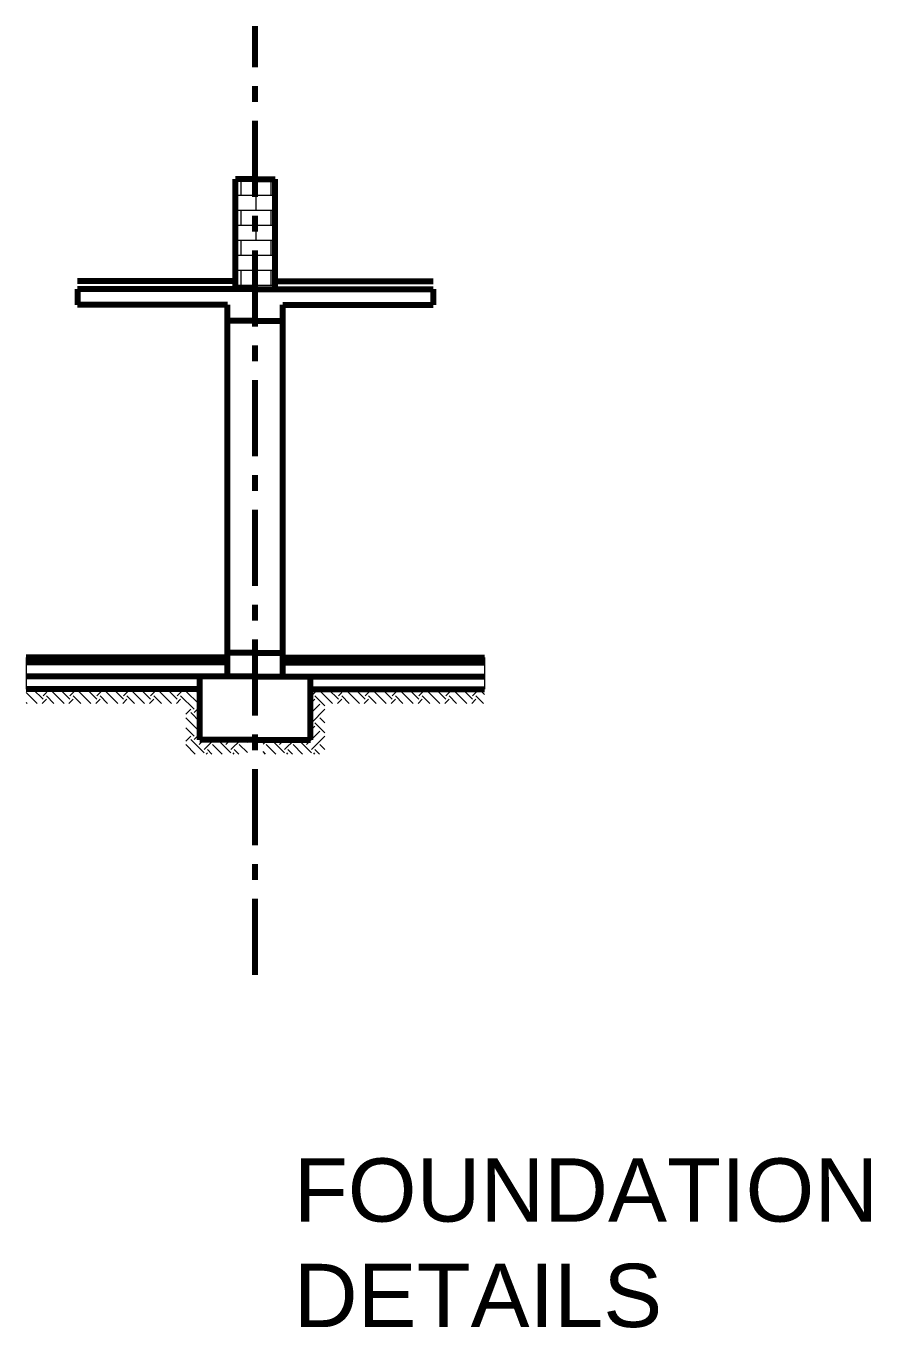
# Model space of a CAD drawing. Header units: inches. Extents: x 12.8 to 66.6, y 2.1 to 46.7.
# Drawn here: x 25.58 to 30.92, y 32 to 40.24 of the extents above; entities that cross this region are included whole.
import ezdxf

# ---------------------------------------------------------------- set-up
doc = ezdxf.new("R2010")
doc.units = ezdxf.units.IN
doc.header["$MEASUREMENT"] = 0
doc.linetypes.add('ACAD_ISO10W100', pattern=[18, 12, -3, 0, -3])
for name, color, linetype, lineweight in [('axis', 61, 'ACAD_ISO10W100', 80), ('cote', 252, 'Continuous', 20), ('hatch', 9, 'Continuous', 20), ('medium lines', 92, 'Continuous', 80), ('thick lines', 180, 'Continuous', 80)]:
    doc.layers.add(name, color=color, linetype=linetype, lineweight=lineweight)
doc.styles.get("Standard").update_dxf_attribs({"font": 'arial.ttf'})
pattern_1 = [(45, (2.0943, 31.7569), (0, 0.16970563), [0.12, -0.12]), (45, (2.06248, 31.78872), (0, 0.16970563), [0.12, -0.12]), (45, (2.03066, 31.82054), (0, 0.16970563), [0.12, -0.12]), (135, (2.03066, 31.84175), (-0.16970563, 1e-17), [0.12, -0.12]), (135, (2.06248, 31.87357), (-0.16970563, 1e-17), [0.12, -0.12]), (135, (2.0943, 31.90539), (-0.16970563, 1e-17), [0.12, -0.12])]

msp = doc.modelspace()

# ---------------------------------------------------------------- hatches: boundary and pattern name
at = {"layer": 'hatch'}
h = msp.add_hatch(dxfattribs=at)
h.set_pattern_fill('BRICK', color=256, scale=0.38)
h.set_pattern_definition([(0, (-6.69487, 31.7569), (0, 0.095), []), (90, (-6.69487, 31.7569), (-0.19, 1e-17), [0.095, -0.095]), (90, (-6.59987, 31.7569), (-0.19, 1e-17), [-0.095, 0.095])])
h.paths.add_polyline_path([(27.02535, 39.26788), (26.90035, 39.26788), (26.90035, 38.57172), (27.02535, 38.57172)])
h.paths.add_polyline_path([(27.15035, 39.26788), (27.02535, 39.26788), (27.02535, 38.57172), (27.15035, 38.57172)])
h = msp.add_hatch(dxfattribs=at)
h.set_pattern_fill('EARTH', color=256, scale=0.48, angle=45)
h.set_pattern_definition(pattern_1)
h.paths.add_polyline_path([(26.58535, 35.95172), (25.57631, 35.95172), (25.57631, 36.04172), (26.67535, 36.04172), (26.67535, 35.72172), (26.97535, 35.72172), (26.97535, 35.63172), (26.67535, 35.63172), (26.58535, 35.63172)])
h = msp.add_hatch(dxfattribs=at)
h.set_pattern_fill('EARTH', color=256, scale=0.48, angle=45)
h.set_pattern_definition(pattern_1)
h.paths.add_polyline_path([(27.46535, 35.95172), (28.47438, 35.95172), (28.47438, 36.04172), (27.37535, 36.04172), (27.37535, 35.72172), (27.07535, 35.72172), (27.07535, 35.63172), (27.37535, 35.63172), (27.46535, 35.63172)])

# ---------------------------------------------------------------- linework, layer by layer
at = {"layer": 'axis', "ltscale": 0.04}
msp.add_line((27.02535, 34.23561), (27.02535, 40.23561), dxfattribs=at)
at = {"layer": 'hatch'}
for p, q in [((25.57631, 36.24172), (25.57631, 36.04172)), ((28.47438, 36.24172), (28.47438, 36.04172))]:
    msp.add_line(p, q, dxfattribs=at)
at = {"layer": 'medium lines'}
for p, q in [((26.90035, 38.62172), (25.90089, 38.62172)), ((27.15035, 38.62172), (28.14981, 38.62172)), ((26.85035, 36.24172), (25.57631, 36.24172)), ((27.20035, 36.24172), (28.47438, 36.24172)), ((26.67535, 36.04172), (25.57631, 36.04172)), ((27.37535, 36.04172), (28.47438, 36.04172))]:
    msp.add_line(p, q, dxfattribs=at)
at = {"layer": 'thick lines'}
for p, q in [((26.90035, 38.57172), (26.90035, 39.26788)), ((27.02535, 39.26788), (26.90035, 39.26788)), ((27.02535, 39.26788), (27.15035, 39.26788)), ((27.15035, 38.57172), (27.15035, 39.26788)), ((27.02535, 38.57172), (25.90089, 38.57172)), ((25.90089, 38.57172), (25.90089, 38.47172)), ((27.02535, 38.57172), (28.14981, 38.57172)), ((28.14981, 38.57172), (28.14981, 38.47172)), ((26.85035, 38.47172), (25.90089, 38.47172)), ((26.85035, 36.12172), (26.85035, 38.47172)), ((27.20035, 36.12172), (27.20035, 38.47172)), ((27.20035, 38.47172), (28.14981, 38.47172)), ((27.02535, 38.37172), (26.85035, 38.37172)), ((27.02535, 38.37172), (27.20035, 38.37172)), ((27.02535, 36.27172), (26.85035, 36.27172)), ((27.02535, 36.27172), (27.20035, 36.27172)), ((26.85035, 36.21172), (25.57631, 36.21172)), ((27.20035, 36.21172), (28.47438, 36.21172)), ((26.67535, 36.12172), (25.57631, 36.12172)), ((26.67535, 35.72172), (26.67535, 36.12172)), ((27.02535, 36.12172), (26.67535, 36.12172)), ((27.02535, 36.12172), (27.37535, 36.12172)), ((27.37535, 35.72172), (27.37535, 36.12172)), ((27.37535, 36.12172), (28.47438, 36.12172)), ((27.02535, 35.72172), (26.67535, 35.72172)), ((27.02535, 35.72172), (27.37535, 35.72172))]:
    msp.add_line(p, q, dxfattribs=at)

# ---------------------------------------------------------------- texts
at = {"layer": 'cote', "ltscale": 0.1, "insert": (27.26879, 33.07509), "char_height": 0.4, "attachment_point": 1}
msp.add_mtext_dynamic_manual_height_columns('{\\C0;FOUNDATION DETAILS}', width=3.728592, gutter_width=1, heights=[0], dxfattribs=at)

doc.saveas('drawing.dxf')
